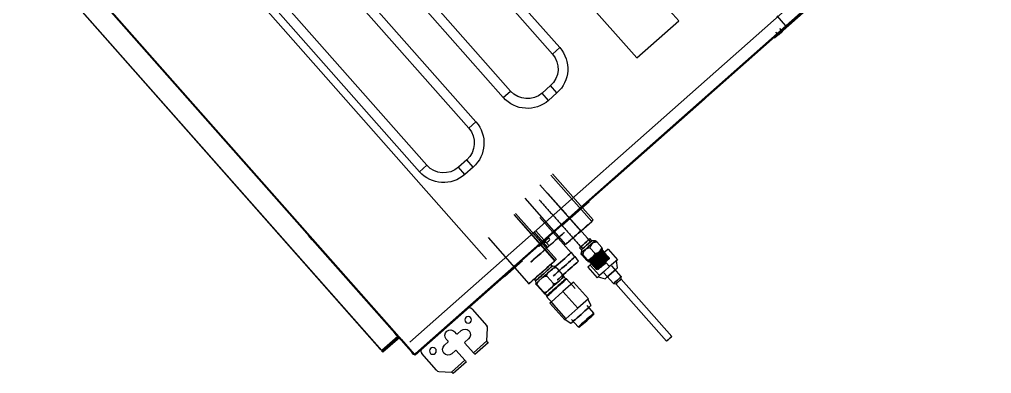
# Model space of a CAD drawing. Extents: x -678889171 to 586587, y -792238163 to 335485.
# Drawn here: x 76484 to 77353, y 41300 to 41616 of the extents above; entities that cross this region are included whole.
import ezdxf

# ---------------------------------------------------------------- set-up
doc = ezdxf.new("R2010")
doc.units = 0
doc.header["$MEASUREMENT"] = 0
doc.layers.add('LG-AIRCON', color=3, linetype='Continuous')
doc.layers.add('Supply Duct', color=8, linetype='Continuous', lineweight=0)

# ---------------------------------------------------------------- blocks, each defined once
blk = doc.blocks.new('rsdftjhsrtjsrtj')
at = {"layer": 'LG-AIRCON', "color": 251, "linetype": 'Continuous', "true_color": 0x636466}
for p, q in [((13952.39, 765402.02, 36.9), (13952.39, 766083.62, 36.9)), ((13963.19, 766086.62, 36.9), (13963.19, 765399.02, 36.9)), ((13963.99, 766033.22, -91.7), (13963.99, 765837.22, -91.7)), ((13964.79, 765965.72, -313.4), (13964.79, 765826.22, -313.4)), ((13963.19, 765841.02, 37.7), (13951.39, 765841.02, 37.7)), ((13963.19, 765398.22, 37.7), (13963.19, 765841.02, 37.7)), ((13963.99, 765841.02, 36.9), (13963.99, 765398.22, 36.9)), ((13964.42, 765835.42, -287.87), (13961.59, 765835.42, -290.7)), ((13964.42, 765830.42, -287.87), (13961.59, 765830.42, -290.7)), ((13964.42, 765835.42, -286.37), (13965.22, 765835.42, -286.37)), ((13965.22, 765833.92, -284.87), (13964.42, 765833.92, -284.87)), ((13964.42, 765831.92, -284.87), (13964.42, 765833.92, -284.87)), ((13964.42, 765831.92, -284.87), (13965.22, 765831.92, -284.87)), ((13965.22, 765830.42, -286.37), (13964.42, 765830.42, -286.37)), ((13965.22, 765833.92, -284.87), (13965.22, 765831.92, -284.87)), ((13896.49, 765772.22, 38.7), (13816.49, 765772.22, 38.7)), ((13896.49, 765722.22, 38.7), (13896.49, 765772.22, 38.7)), ((13964.19, 765743.22, -79.51), (13963.19, 765743.22, -79.51)), ((13964.19, 765743.22, -79.51), (13964.19, 765633.22, -79.51)), ((13816.49, 765722.22, 38.7), (13896.49, 765722.22, 38.7)), ((13384.19, 765676.68, 32.7), (13843.99, 765676.68, 32.7)), ((13843.99, 765676.68, 32.7), (13843.99, 765668.02, 37.7)), ((13384.19, 765668.02, 37.7), (13843.99, 765668.02, 37.7)), ((13863.99, 765648.02, 37.7), (13863.99, 765638.02, 37.7)), ((13872.65, 765648.02, 32.7), (13863.99, 765648.02, 37.7)), ((13872.65, 765648.02, 32.7), (13872.65, 765638.02, 32.7)), ((13872.65, 765638.02, 32.7), (13863.99, 765638.02, 37.7)), ((13964.19, 765633.22, -79.51), (13963.19, 765633.22, -79.51)), ((13843.99, 765618.02, 37.7), (13384.19, 765618.02, 37.7)), ((13843.99, 765609.35, 32.7), (13843.99, 765618.02, 37.7)), ((13843.99, 765609.35, 32.7), (13384.19, 765609.35, 32.7)), ((13964.09, 765573.02, -312.67), (13964.09, 765605.12, -312.67)), ((13964.59, 765605.12, -313.54), (13964.59, 765573.02, -313.54)), ((13924.15, 765597.1, -97.43), (13979.15, 765597.1, -97.43)), ((13924.15, 765595.27, -96.62), (13979.15, 765595.27, -96.62)), ((13979.15, 765595.27, -96.62), (13979.15, 765597.1, -97.43)), ((13979.15, 765579.5, -132.12), (13979.15, 765595.27, -96.62)), ((13994.18, 765585.9, -136.24), (13992.18, 765583.9, -136.24)), ((13994.49, 765586.22, -136.24), (13994.18, 765585.9, -136.24)), ((14002.59, 765586.57, -132.09), (13995.77, 765586.57, -132.09)), ((14004.18, 765585.9, -136.24), (14003.8, 765586.28, -136.24)), ((14004.42, 765584.85, -136.24), (14004.09, 765584.85, -136.24)), ((14005.06, 765585.62, -136.24), (14004.87, 765585.62, -136.24)), ((14005.84, 765584.85, -136.24), (14005.5, 765584.85, -136.24)), ((14006.47, 765585.62, -136.24), (14006.28, 765585.62, -136.24)), ((14007.25, 765584.85, -136.24), (14006.91, 765584.85, -136.24)), ((14007.59, 765589.8, -132.43), (14020.09, 765589.8, -132.43)), ((14007.59, 765589.8, -132.43), (14007.59, 765580.44, -123.84)), ((14020.09, 765589.8, -132.43), (14020.09, 765585.12, -128.13)), ((14025.59, 765585.18, -136.24), (14020.09, 765588.68, -136.24)), ((14020.09, 765585.12, -128.13), (14020.09, 765580.44, -123.84)), ((13384.19, 765576.68, 32.7), (13843.99, 765576.68, 32.7)), ((13843.99, 765576.68, 32.7), (13843.99, 765568.02, 37.7)), ((13979.15, 765582.23, -123.53), (13924.15, 765582.23, -123.53)), ((13992.18, 765583.9, -136.24), (13989.68, 765583.9, -136.24)), ((14002.59, 765578.53, -126.46), (13995.77, 765578.53, -126.46)), ((14007.59, 765580.44, -123.84), (14020.09, 765580.44, -123.84)), ((14007.59, 765580.44, -123.84), (14007.59, 765568.32, -127.65)), ((14020.09, 765580.44, -123.84), (14020.09, 765574.38, -125.74)), ((14033.68, 765582.44, -136.24), (14020.68, 765582.44, -136.24)), ((14035.26, 765580.85, -136.24), (14033.68, 765582.44, -136.24)), ((14103.68, 765580.85, -136.24), (14035.26, 765580.85, -136.24)), ((13384.19, 765568.02, 37.7), (13843.99, 765568.02, 37.7)), ((13989.68, 765571.45, -136.24), (13992.18, 765571.45, -136.24)), ((13992.18, 765571.45, -136.24), (13994.18, 765569.45, -136.24)), ((13994.18, 765569.45, -136.24), (13994.49, 765569.14, -136.24)), ((14002.59, 765569.64, -130.61), (13995.77, 765569.64, -130.61)), ((14002.59, 765568.78, -140.39), (13995.77, 765568.78, -140.39)), ((14003.8, 765569.07, -136.24), (14004.18, 765569.45, -136.24)), ((14004.18, 765569.74, -136.24), (14004.35, 765569.74, -136.24)), ((14004.79, 765570.5, -136.24), (14005.13, 765570.5, -136.24)), ((14005.57, 765569.74, -136.24), (14005.76, 765569.74, -136.24)), ((14006.2, 765570.5, -136.24), (14006.54, 765570.5, -136.24)), ((14006.98, 765569.74, -136.24), (14007.17, 765569.74, -136.24)), ((14007.59, 765568.32, -127.65), (14020.09, 765568.32, -127.65)), ((14007.59, 765568.32, -127.65), (14007.59, 765565.56, -140.05)), ((14020.09, 765574.38, -125.74), (14020.09, 765568.32, -127.65)), ((14020.09, 765566.68, -136.24), (14025.59, 765570.18, -136.24)), ((14020.09, 765568.32, -127.65), (14020.09, 765566.94, -133.85)), ((14020.68, 765572.92, -136.24), (14033.68, 765572.92, -136.24)), ((14033.68, 765572.92, -136.24), (14035.26, 765574.5, -136.24)), ((14035.26, 765574.5, -136.24), (14103.68, 765574.5, -136.24)), ((13924.15, 765564.18, -136.24), (13979.15, 765564.18, -136.24)), ((13987.99, 765562.92, -300.25), (13945.89, 765562.92, -300.25)), ((13992.99, 765562.92, -300.25), (13987.99, 765563.42, -300.25)), ((13997.99, 765562.92, -300.25), (13992.99, 765563.42, -300.25)), ((14007.59, 765565.56, -140.05), (14020.09, 765565.56, -140.05)), ((14020.09, 765566.94, -133.85), (14020.09, 765565.56, -140.05)), ((13952.39, 765552.22, -255.35), (13970.39, 765552.22, -255.35)), ((13970.39, 765552.22, -280.35), (13952.39, 765552.22, -280.35)), ((13952.39, 765550.22, -255.35), (13970.39, 765550.22, -255.35)), ((13964.79, 765556.72, -134.3), (13963.19, 765556.72, -134.3)), ((13964.79, 765545.12, -134.3), (13964.79, 765556.72, -134.3)), ((13966.03, 765556.72, -141.66), (13964.79, 765556.72, -139.9)), ((13964.79, 765550.72, -145.9), (13966.03, 765552.47, -145.9)), ((13966.91, 765554.59, -145.02), (13966.91, 765555.84, -143.78)), ((13970.39, 765550.22, -255.35), (13970.39, 765552.22, -255.35)), ((13863.99, 765548.02, 37.7), (13863.99, 765538.02, 37.7)), ((13872.65, 765548.02, 32.7), (13863.99, 765548.02, 37.7)), ((13872.65, 765548.02, 32.7), (13872.65, 765538.02, 32.7)), ((13983.75, 765549.03, -181.38), (13928.75, 765549.03, -181.38)), ((13983.75, 765547.5, -174.47), (13928.75, 765547.5, -174.47)), ((13983.75, 765547.28, -174.02), (13928.75, 765547.28, -174.02)), ((13970.39, 765549.22, -280.28), (13952.39, 765549.22, -280.28)), ((13964.79, 765545.12, -134.3), (13963.19, 765545.12, -134.3)), ((13970.39, 765549.22, -280.28), (13970.39, 765549.22, -290.3)), ((13983.75, 765538.43, -178.69), (13983.75, 765547.5, -174.47)), ((13985.82, 765542.49, -180.97), (13983.75, 765542.49, -180.97)), ((13987.72, 765544.07, -180.97), (13985.82, 765542.49, -180.97)), ((13989.75, 765544.19, -174.7), (13997.75, 765544.19, -174.7)), ((14002.35, 765543.89, -180.97), (13999.75, 765543.89, -180.97)), ((14002.85, 765544.39, -180.97), (14002.35, 765543.89, -180.97)), ((14014.35, 765544.39, -180.97), (14002.85, 765544.39, -180.97)), ((14009.11, 765547.22, -174.1), (14009.11, 765534.45, -165.16)), ((14009.11, 765547.22, -174.1), (14029.11, 765547.22, -174.1)), ((14029.11, 765547.22, -174.1), (14029.11, 765540.84, -169.63)), ((14035.11, 765545.09, -180.69), (14029.11, 765546.59, -180.69)), ((14041.85, 765542.49, -180.69), (14032.75, 765542.49, -180.69)), ((14042.75, 765541.59, -180.69), (14041.85, 765542.49, -180.69)), ((13872.65, 765538.02, 32.7), (13863.99, 765538.02, 37.7)), ((13989.75, 765532.91, -167.7), (13997.75, 765532.91, -167.7)), ((14009.11, 765534.45, -165.16), (14029.11, 765534.45, -165.16)), ((14009.11, 765534.45, -165.16), (14009.11, 765520.33, -171.74)), ((14029.11, 765540.84, -169.63), (14029.11, 765534.45, -165.16)), ((14029.11, 765534.45, -165.16), (14029.11, 765527.39, -168.45)), ((13964.59, 765525.42, -313.34), (13964.59, 765504.12, -313.34)), ((14029.11, 765527.39, -168.45), (14029.11, 765520.33, -171.74)), ((14032.75, 765523.69, -180.69), (14041.85, 765523.69, -180.69)), ((14041.85, 765523.69, -180.69), (14042.75, 765524.59, -180.69)), ((13843.99, 765518.02, 37.7), (13384.19, 765518.02, 37.7)), ((13843.99, 765509.35, 32.7), (13843.99, 765518.02, 37.7)), ((13928.75, 765516.33, -181.38), (13983.75, 765516.33, -181.38)), ((13963.19, 765517.02, 4.9), (13964.19, 765517.02, 4.9)), ((13964.19, 765398.02, 4.9), (13964.19, 765517.02, 4.9)), ((13983.75, 765522.49, -180.97), (13985.82, 765522.49, -180.97)), ((13985.82, 765522.49, -180.97), (13987.72, 765520.9, -180.97)), ((13989.75, 765521.21, -173.96), (13997.75, 765521.21, -173.96)), ((13989.75, 765520.78, -187.24), (13997.75, 765520.78, -187.24)), ((13999.75, 765521.09, -180.97), (14002.35, 765521.09, -180.97)), ((14002.35, 765521.09, -180.97), (14002.85, 765520.59, -180.97)), ((14002.85, 765520.59, -180.97), (14014.35, 765520.59, -180.97)), ((14009.11, 765520.33, -171.74), (14029.11, 765520.33, -171.74)), ((14009.11, 765520.33, -171.74), (14009.11, 765518.97, -187.27)), ((14009.11, 765518.97, -187.27), (14029.11, 765518.97, -187.27)), ((14029.11, 765519.59, -180.69), (14035.11, 765521.09, -180.69)), ((14029.11, 765520.33, -171.74), (14029.11, 765519.65, -179.51)), ((14029.11, 765519.65, -179.51), (14029.11, 765518.97, -187.27)), ((13843.99, 765509.35, 32.7), (13384.19, 765509.35, 32.7)), ((12736.19, 765502.62, 36.9), (13942.19, 765502.62, 36.9)), ((13966.99, 765463.22, 6.5), (13986.95, 765463.22, 6.5)), ((13997.09, 765454.32, 6.5), (13989.07, 765462.34, 6.5)), ((13997.09, 765438.22, 6.5), (13997.09, 765454.32, 6.5)), ((13998.99, 765454.02, 4.6), (13998.99, 765438.22, 4.6)), ((13974.39, 765438.22, 6.5), (13971.89, 765438.22, 6.5)), ((13974.89, 765443.22, 6.5), (13974.89, 765438.72, 6.5)), ((13984.89, 765438.72, 6.5), (13984.89, 765443.22, 6.5)), ((13997.09, 765438.22, 6.5), (13985.39, 765438.22, 6.5)), ((13971.89, 765428.22, 6.5), (13974.39, 765428.22, 6.5)), ((13985.39, 765428.22, 6.5), (13997.09, 765428.22, 6.5)), ((13997.09, 765412.12, 6.5), (13997.09, 765428.22, 6.5)), ((13998.99, 765428.22, 4.6), (13998.99, 765412.42, 4.6)), ((13974.89, 765427.72, 6.5), (13974.89, 765423.22, 6.5)), ((13984.89, 765423.22, 6.5), (13984.89, 765427.72, 6.5)), ((13989.07, 765404.09, 6.5), (13997.09, 765412.12, 6.5)), ((13986.95, 765403.22, 6.5), (13966.99, 765403.22, 6.5)), ((12715.39, 765398.02, 37.7), (13962.99, 765398.02, 37.7)), ((13962.99, 765397.22, 36.9), (12715.39, 765397.22, 36.9)), ((13826.09, 765397.21, 21.28), (13821.09, 765397.21, 16.28)), ((13826.09, 765398.01, 21.28), (13826.09, 765397.21, 21.28)), ((13826.09, 765397.21, 21.28), (13937.39, 765397.21, 21.28)), ((13937.39, 765397.21, 21.28), (13937.39, 765398.01, 21.28)), ((13942.39, 765397.21, 16.28), (13937.39, 765397.21, 21.28)), ((13941.39, 765397.22, 18.5), (13941.39, 765378.22, 18.5)), ((13941.99, 765397.22, 17.5), (13941.99, 765381.02, 17.5)), ((13942.19, 765398.02, 15.7), (13942.19, 765378.02, 15.7)), ((13942.19, 765397.82, 15.7), (13942.19, 765381.02, 15.7)), ((13942.39, 765398.01, 16.28), (13942.39, 765397.21, 16.28)), ((13943.19, 765398.02, 15.7), (13943.19, 765378.02, 15.7)), ((13963.19, 765398.02, 36.1), (13945.39, 765398.02, 36.1)), ((13962.99, 765398.02, 37.7), (13962.99, 765398.22, 37.7)), ((13963.19, 765398.22, 37.7), (13962.99, 765398.22, 37.7)), ((13963.19, 765399.02, 36.1), (13963.19, 765398.02, 36.1)), ((13963.19, 765398.02, -280.1), (13963.19, 765397.22, -280.1)), ((13963.19, 765398.02, 4.9), (13964.19, 765398.02, 4.9)), ((13941.39, 765378.22, 18.5), (12736.39, 765378.22, 18.5)), ((13938.99, 765378.02, 17.5), (12739.39, 765378.02, 17.5)), ((13941.39, 765381.02, 15.7), (13942.19, 765381.02, 15.7)), ((13942.19, 765378.02, 12.7), (13941.39, 765378.02, 12.7)), ((13943.19, 765378.02, 15.7), (13942.19, 765378.02, 15.7))]:
    blk.add_line(p, q, dxfattribs=at)
at = {"layer": 'LG-AIRCON', "color": 251, "linetype": 'Continuous', "true_color": 0x636466, "extrusion": (1, 0, 0)}
for centre, radius in [((765577.68, -136.24, 13994.18), 8.22), ((765577.68, -136.24, 14004.18), 8.23), ((765577.68, -136.24, 13989.68), 6.22), ((765532.49, -180.97, 13999.75), 11.4), ((765532.49, -180.97, 14002.35), 11.4), ((765532.49, -180.97, 14002.85), 11.9), ((765533.09, -180.69, 14042.75), 8.5)]:
    blk.add_circle(centre, radius, dxfattribs=at)
at = {"layer": 'LG-AIRCON', "color": 251, "linetype": 'Continuous', "true_color": 0x636466, "extrusion": (-1, 0, 0)}
for centre, radius in [((-765577.68, -136.24, -14025.59), 7.5), ((-765577.68, -136.24, -13992.18), 6.22), ((-765577.68, -136.24, -14033.68), 4.76), ((-765577.68, -136.24, -14035.26), 3.17), ((-765577.68, -136.24, -14103.68), 3.17), ((-765550.22, -300.25, -13987.99), 13.2), ((-765550.22, -300.25, -13992.99), 13.2), ((-765550.22, -300.25, -13997.99), 12.7), ((-765532.49, -180.97, -13985.82), 10), ((-765533.09, -180.69, -14035.11), 12), ((-765533.09, -180.69, -14041.85), 9.4)]:
    blk.add_circle(centre, radius, dxfattribs=at)
at = {"layer": 'LG-AIRCON', "color": 251, "linetype": 'Continuous', "true_color": 0x636466, "extrusion": (0, 0, -1)}
for centre in [(-13971.89, 765454.22, -6.5), (-13971.89, 765412.22, -6.5)]:
    blk.add_circle(centre, 3, dxfattribs=at)
at = {"layer": 'LG-AIRCON', "color": 251, "linetype": 'Continuous', "true_color": 0x636466, "extrusion": (0, 1, 0)}
for centre, radius, start in [((-13963.19, 36.9, 765841.02), 0.8, 90), ((-13963.59, -313.54, 765605.12), 1, 120), ((-13997.09, 4.6, 765454.02), 1.9, 99.08472), ((-13997.09, 4.6, 765428.22), 1.9, 90)]:
    blk.add_arc(centre, radius, start, 180, dxfattribs=at)
at = {"layer": 'LG-AIRCON', "color": 251, "linetype": 'Continuous', "true_color": 0x636466, "extrusion": (-1, 0, 0)}
for centre, radius, start, end in [((-765833.92, -286.37, -13964.42), 1.5, 90, 180), ((-765831.92, -286.37, -13964.42), 1.5, 0, 90), ((-765381.02, 12.7, -13941.39), 3, 0, 90)]:
    blk.add_arc(centre, radius, start, end, dxfattribs=at)
at = {"layer": 'LG-AIRCON', "color": 251, "linetype": 'Continuous', "true_color": 0x636466, "extrusion": (1, 0, 0)}
for centre, radius, start, end in [((765833.92, -286.37, 13965.22), 1.5, 0, 90), ((765831.92, -286.37, 13965.22), 1.5, 90, 180), ((765577.68, -136.24, 13979.15), 13.5, 70.30085, 57.53321), ((765550.22, -300.25, 13970.39), 20, 92.86607, 84.26092), ((765532.68, -181.38, 13983.75), 16.35, 26.75244, 25), ((765532.49, -180.97, 13987.79), 11.64, 7.03808, 49.27716), ((765532.49, -180.97, 13987.79), 11.64, 67.03808, 109.27716), ((765532.49, -180.97, 13987.79), 11.64, 127.03808, 169.27716), ((765398.02, 36.9, 13962.99), 0.8, 90, 180)]:
    blk.add_arc(centre, radius, start, end, dxfattribs=at)
at = {"layer": 'LG-AIRCON', "color": 251, "linetype": 'Continuous', "true_color": 0x636466, "extrusion": (0, -1, 0)}
for centre, radius, start, end in [((13963.99, -313.4, -765826.22), 0.8, 0, 90), ((13964.19, -312.5, -765605.12), 0.2, 180, 240), ((13963.59, -313.34, -765504.12), 1, 0, 60), ((13997.09, 4.6, -765438.22), 1.9, 0, 90), ((13997.09, 4.6, -765412.42), 1.9, 0, 80.91528), ((13960.19, -280.1, -765397.22), 3, 0, 90), ((13963.19, 36.9, -765398.22), 0.8, 0, 90)]:
    blk.add_arc(centre, radius, start, end, dxfattribs=at)
at = {"layer": 'LG-AIRCON', "color": 251, "linetype": 'Continuous', "true_color": 0x636466, "extrusion": (0, -3.63163e-16, -1)}
for centre, start, end in [((-13843.99, 765648.02, -32.7), 90, 180), ((-13843.99, 765638.02, -32.7), 180, 270), ((-13843.99, 765548.02, -32.7), 90, 180), ((-13843.99, 765538.02, -32.7), 180, 270)]:
    blk.add_arc(centre, 28.66, start, end, dxfattribs=at)
at = {"layer": 'LG-AIRCON', "color": 251, "linetype": 'Continuous', "true_color": 0x636466, "extrusion": (0, 0, -1)}
for centre, radius, start, end in [((-13843.99, 765648.02, -37.7), 20, 90, 180), ((-13843.99, 765638.02, -37.7), 20, 180, 270), ((-13843.99, 765548.02, -37.7), 20, 90, 180), ((-13843.99, 765538.02, -37.7), 20, 180, 270), ((-13979.89, 765443.22, -6.5), 5, 0, 180), ((-13971.89, 765433.22, -6.5), 5, 270, 90), ((-13979.89, 765423.22, -6.5), 5, 180, 0)]:
    blk.add_arc(centre, radius, start, end, dxfattribs=at)
at = {"layer": 'LG-AIRCON', "color": 251, "linetype": 'Continuous', "true_color": 0x636466}
for centre, radius, start, end in [((13966.99, 765460.22, 6.5), 3, 90, 180), ((13986.95, 765460.22, 6.5), 3, 45, 90), ((13974.39, 765438.72, 6.5), 0.5, 270, 0), ((13985.39, 765438.72, 6.5), 0.5, 180, 270), ((13974.39, 765427.72, 6.5), 0.5, 0, 90), ((13985.39, 765427.72, 6.5), 0.5, 90, 180), ((13966.99, 765406.22, 6.5), 3, 180, 270), ((13986.95, 765406.22, 6.5), 3, 270, 315), ((13938.99, 765381.02, 17.5), 3, 270, 0)]:
    blk.add_arc(centre, radius, start, end, dxfattribs=at)
at = {"layer": 'LG-AIRCON', "color": 251, "linetype": 'Continuous', "true_color": 0x636466, "extrusion": (0.707107, -0.5, 0.5)}
for centre, start_param, end_param in [((13963.91, 765553.72, -141.66), 3.141593, 3.926991), ((13963.91, 765552.47, -142.9), 2.356194, 3.141593)]:
    blk.add_ellipse(centre, major_axis=(-3, -2.12, 2.12), ratio=0.707107, start_param=start_param, end_param=end_param, dxfattribs=at)
at = {"layer": 'LG-AIRCON', "color": 251, "linetype": 'Continuous', "true_color": 0x636466, "extrusion": (0.707107, 0.707107, 0)}
blk.add_ellipse((13997.09, 765454.32, 4.6), major_axis=(1.9, -1.9), ratio=0.707107, start_param=-1.570796, end_param=-1.412238, dxfattribs=at)
at = {"layer": 'LG-AIRCON', "color": 251, "linetype": 'Continuous', "true_color": 0x636466, "extrusion": (0.707107, -0.707107, 0)}
blk.add_ellipse((13997.09, 765412.12, 4.6), major_axis=(1.9, 1.9), ratio=0.707107, start_param=1.412238, end_param=1.570796, dxfattribs=at)
at = {"layer": 'LG-AIRCON', "color": 251, "linetype": 'Continuous', "true_color": 0x636466}
for points, knots in [([(13995.77, 765586.57, -132.09), (13995, 765585.32, -131.21), (13994.46, 765583.96, -130.26), (13994.45, 765581.16, -128.3), (13995, 765579.8, -127.34), (13995.77, 765578.53, -126.46)], [0, 0, 0, 0, 0.5, 0.5, 1, 1, 1, 1]), ([(13995.77, 765586.57, -132.09), (13995, 765586.44, -133.62), (13994.46, 765586.3, -135.26), (13994.45, 765586, -138.67), (13995, 765585.85, -140.33), (13995.77, 765585.72, -141.87)], [0, 0, 0, 0, 0.5, 0.5, 1, 1, 1, 1]), ([(14002.59, 765578.53, -126.46), (14003.35, 765579.79, -127.34), (14003.9, 765581.14, -128.29), (14003.9, 765583.94, -130.25), (14003.36, 765585.31, -131.21), (14002.59, 765586.57, -132.09)], [0, 0, 0, 0, 0.5, 0.5, 1, 1, 1, 1]), ([(14002.59, 765585.72, -141.87), (14003.35, 765585.85, -140.34), (14003.9, 765586, -138.69), (14003.9, 765586.29, -135.29), (14003.36, 765586.44, -133.62), (14002.59, 765586.57, -132.09)], [0, 0, 0, 0, 0.5, 0.5, 1, 1, 1, 1]), ([(14015.12, 765580.71, -142.74), (14015.06, 765578.91, -143.58), (14015, 765576.79, -143.62), (14014.88, 765573.16, -142.15), (14014.82, 765571.67, -140.63), (14014.69, 765570.27, -136.94), (14014.63, 765570.38, -134.81), (14014.5, 765572.12, -131.3), (14014.45, 765573.75, -129.92), (14014.32, 765577.51, -128.8), (14014.26, 765579.63, -129.06), (14014.13, 765583.02, -131.06), (14014.08, 765584.27, -132.79), (14013.95, 765585.1, -136.62), (14013.89, 765584.7, -138.7), (14013.76, 765582.44, -141.96), (14013.71, 765580.63, -143.06), (14013.58, 765576.75, -143.62), (14013.52, 765574.7, -143.06), (14013.39, 765571.63, -140.57), (14013.34, 765570.65, -138.68), (14013.21, 765570.39, -134.77), (14013.15, 765571.1, -132.76), (14013.03, 765573.79, -129.89), (14012.96, 765575.76, -129.05), (14012.84, 765579.69, -129.08), (14012.78, 765581.63, -129.94), (14012.66, 765584.29, -132.83), (14012.59, 765584.99, -134.84), (14012.48, 765584.67, -138.78), (14012.41, 765583.66, -140.65), (14012.3, 765580.59, -143.08), (14012.22, 765578.54, -143.63), (14012.11, 765574.62, -143.02), (14012.04, 765572.84, -141.88), (14011.93, 765570.64, -138.64), (14011.86, 765570.24, -136.55), (14011.74, 765571.13, -132.7), (14011.67, 765572.4, -130.99), (14011.56, 765575.81, -129.04), (14011.49, 765577.93, -128.8), (14011.37, 765581.67, -129.96), (14011.31, 765583.29, -131.36), (14011.19, 765585, -134.91), (14011.12, 765585.07, -137.04), (14011, 765583.64, -140.68), (14010.94, 765582.14, -142.19), (14010.81, 765578.46, -143.64), (14010.76, 765576.33, -143.55), (14010.63, 765572.81, -141.86), (14010.57, 765571.41, -140.25), (14010.44, 765570.24, -136.48), (14010.39, 765570.48, -134.36), (14010.25, 765572.44, -130.96), (14010.2, 765574.15, -129.69), (14010.07, 765577.98, -128.8), (14010.02, 765580.08, -129.2), (14009.89, 765583.33, -131.4), (14009.83, 765584.47, -133.2), (14009.7, 765585.07, -137.08), (14009.64, 765584.53, -139.14), (14009.52, 765582.08, -142.24), (14009.46, 765580.2, -143.23), (14009.33, 765576.3, -143.54), (14009.27, 765574.29, -142.86), (14009.15, 765571.37, -140.18), (14009.09, 765570.51, -138.24), (14008.97, 765570.49, -134.32), (14008.9, 765571.33, -132.36), (14008.78, 765574.2, -129.66), (14008.72, 765576.21, -128.95), (14008.6, 765580.13, -129.21), (14008.53, 765582.02, -130.2), (14008.42, 765584.49, -133.25), (14008.35, 765585.06, -135.3), (14008.23, 765584.5, -139.2), (14008.16, 765583.38, -141.01), (14008.05, 765580.16, -143.25), (14007.98, 765578.08, -143.67), (14007.86, 765574.21, -142.82), (14007.79, 765572.49, -141.57), (14007.68, 765570.5, -138.2), (14007.61, 765570.24, -136.09), (14007.49, 765571.36, -132.3), (14007.43, 765572.74, -130.68), (14007.31, 765576.25, -128.94), (14007.25, 765578.38, -128.83), (14007.12, 765582.06, -130.23), (14007.06, 765583.59, -131.72), (14006.94, 765585.06, -135.36), (14006.88, 765585.01, -137.49), (14006.75, 765583.35, -141.04), (14006.7, 765581.76, -142.46), (14006.56, 765578, -143.67), (14006.51, 765575.88, -143.45), (14006.38, 765572.47, -141.54), (14006.33, 765571.17, -139.86), (14006.19, 765570.24, -136.01), (14006.14, 765570.61, -133.92), (14006.01, 765572.77, -130.65), (14005.95, 765574.56, -129.48), (14005.82, 765578.44, -128.84), (14005.77, 765580.51, -129.36), (14005.64, 765583.62, -131.76), (14005.58, 765584.64, -133.63), (14005.45, 765585, -137.54), (14005.39, 765584.33, -139.56), (14005.27, 765581.7, -142.5), (14005.21, 765579.76, -143.38), (14005.09, 765575.85, -143.44), (14005.02, 765573.88, -142.64), (14004.91, 765571.13, -139.78), (14004.84, 765570.4, -137.79), (14004.72, 765570.63, -133.88), (14004.65, 765571.58, -131.97), (14004.54, 765574.61, -129.46), (14004.47, 765576.66, -128.87), (14004.35, 765580.55, -129.38), (14004.28, 765582.38, -130.48), (14004.17, 765584.66, -133.67), (14004.1, 765585.1, -135.76), (14003.99, 765584.3, -139.62), (14003.92, 765583.07, -141.36), (14003.8, 765579.72, -143.39), (14003.73, 765577.62, -143.68), (14003.62, 765573.81, -142.59), (14003.55, 765572.17, -141.24), (14003.43, 765570.4, -137.75), (14003.37, 765570.26, -135.63), (14003.31, 765570.94, -133.77)], [0, 0, 0, 0, 0.015625, 0.015625, 0.03125, 0.03125, 0.046875, 0.046875, 0.0625, 0.0625, 0.078125, 0.078125, 0.09375, 0.09375, 0.109375, 0.109375, 0.125, 0.125, 0.140625, 0.140625, 0.15625, 0.15625, 0.171875, 0.171875, 0.1875, 0.1875, 0.203125, 0.203125, 0.21875, 0.21875, 0.234375, 0.234375, 0.25, 0.25, 0.265625, 0.265625, 0.28125, 0.28125, 0.296875, 0.296875, 0.3125, 0.3125, 0.328125, 0.328125, 0.34375, 0.34375, 0.359375, 0.359375, 0.375, 0.375, 0.390625, 0.390625, 0.40625, 0.40625, 0.421875, 0.421875, 0.4375, 0.4375, 0.453125, 0.453125, 0.46875, 0.46875, 0.484375, 0.484375, 0.5, 0.5, 0.515625, 0.515625, 0.53125, 0.53125, 0.546875, 0.546875, 0.5625, 0.5625, 0.578125, 0.578125, 0.59375, 0.59375, 0.609375, 0.609375, 0.625, 0.625, 0.640625, 0.640625, 0.65625, 0.65625, 0.671875, 0.671875, 0.6875, 0.6875, 0.703125, 0.703125, 0.71875, 0.71875, 0.734375, 0.734375, 0.75, 0.75, 0.765625, 0.765625, 0.78125, 0.78125, 0.796875, 0.796875, 0.8125, 0.8125, 0.828125, 0.828125, 0.84375, 0.84375, 0.859375, 0.859375, 0.875, 0.875, 0.890625, 0.890625, 0.90625, 0.90625, 0.921875, 0.921875, 0.9375, 0.9375, 0.953125, 0.953125, 0.96875, 0.96875, 0.984375, 0.984375, 1, 1, 1, 1]), ([(14003.64, 765570.94, -133.77), (14003.7, 765570.26, -135.63), (14003.76, 765570.4, -137.75), (14003.88, 765572.17, -141.24), (14003.94, 765573.81, -142.59), (14004.07, 765577.6, -143.68), (14004.13, 765579.72, -143.39), (14004.26, 765583.07, -141.36), (14004.31, 765584.3, -139.62), (14004.44, 765585.1, -135.77), (14004.5, 765584.66, -133.68), (14004.63, 765582.38, -130.47), (14004.68, 765580.55, -129.38), (14004.81, 765576.67, -128.87), (14004.87, 765574.62, -129.45), (14005, 765571.58, -131.98), (14005.05, 765570.63, -133.88), (14005.18, 765570.4, -137.78), (14005.24, 765571.13, -139.78), (14005.37, 765573.87, -142.63), (14005.43, 765575.84, -143.44), (14005.55, 765579.76, -143.38), (14005.61, 765581.7, -142.49), (14005.73, 765584.33, -139.57), (14005.8, 765585, -137.54), (14005.92, 765584.64, -133.63), (14005.98, 765583.62, -131.76), (14006.1, 765580.52, -129.36), (14006.17, 765578.45, -128.84), (14006.28, 765574.55, -129.48), (14006.35, 765572.77, -130.65), (14006.47, 765570.61, -133.91), (14006.54, 765570.24, -136), (14006.65, 765571.17, -139.86), (14006.72, 765572.46, -141.54), (14006.83, 765575.88, -143.45), (14006.9, 765578, -143.67), (14007.02, 765581.75, -142.46), (14007.09, 765583.35, -141.05), (14007.2, 765585.01, -137.49), (14007.27, 765585.06, -135.36), (14007.39, 765583.59, -131.72), (14007.45, 765582.07, -130.23), (14007.58, 765578.38, -128.83), (14007.64, 765576.25, -128.94), (14007.76, 765572.74, -130.67), (14007.82, 765571.37, -132.29), (14007.95, 765570.24, -136.09), (14008, 765570.5, -138.2), (14008.13, 765572.49, -141.57), (14008.19, 765574.21, -142.82), (14008.32, 765578.07, -143.67), (14008.37, 765580.16, -143.25), (14008.51, 765583.38, -141.01), (14008.56, 765584.5, -139.2), (14008.69, 765585.06, -135.31), (14008.74, 765584.49, -133.25), (14008.88, 765582.02, -130.2), (14008.93, 765580.12, -129.21), (14009.06, 765576.21, -128.95), (14009.12, 765574.21, -129.66), (14009.25, 765571.33, -132.36), (14009.3, 765570.49, -134.32), (14009.43, 765570.51, -138.23), (14009.49, 765571.36, -140.18), (14009.61, 765574.28, -142.86), (14009.68, 765576.29, -143.54), (14009.79, 765580.2, -143.23), (14009.86, 765582.08, -142.24), (14009.98, 765584.52, -139.15), (14010.05, 765585.07, -137.08), (14010.16, 765584.47, -133.2), (14010.23, 765583.33, -131.4), (14010.35, 765580.08, -129.2), (14010.42, 765577.99, -128.8), (14010.53, 765574.14, -129.69), (14010.6, 765572.44, -130.96), (14010.71, 765570.48, -134.36), (14010.78, 765570.24, -136.46), (14010.9, 765571.41, -140.25), (14010.97, 765572.8, -141.85), (14011.08, 765576.33, -143.55), (14011.15, 765578.46, -143.64), (14011.27, 765582.13, -142.2), (14011.33, 765583.64, -140.69), (14011.45, 765585.07, -137.04), (14011.51, 765585, -134.91), (14011.64, 765583.3, -131.36), (14011.7, 765581.68, -129.97), (14011.83, 765577.92, -128.8), (14011.88, 765575.81, -129.04), (14012.01, 765572.41, -130.99), (14012.07, 765571.13, -132.69), (14012.2, 765570.24, -136.55), (14012.25, 765570.64, -138.64), (14012.38, 765572.83, -141.88), (14012.44, 765574.62, -143.02), (14012.57, 765578.53, -143.63), (14012.62, 765580.59, -143.08), (14012.75, 765583.66, -140.65), (14012.81, 765584.67, -138.77), (14012.94, 765584.99, -134.85), (14012.99, 765584.29, -132.83), (14013.12, 765581.64, -129.94), (14013.18, 765579.69, -129.08), (14013.31, 765575.76, -129.05), (14013.37, 765573.8, -129.89), (14013.49, 765571.1, -132.76), (14013.55, 765570.39, -134.77), (14013.67, 765570.65, -138.67), (14013.74, 765571.62, -140.56), (14013.86, 765574.7, -143.06), (14013.92, 765576.75, -143.62), (14014.04, 765580.63, -143.06), (14014.11, 765582.44, -141.95), (14014.22, 765584.69, -138.72), (14014.29, 765585.11, -136.62), (14014.41, 765584.27, -132.79), (14014.48, 765583.02, -131.06), (14014.59, 765579.64, -129.06), (14014.66, 765577.52, -128.8), (14014.77, 765573.75, -129.92), (14014.84, 765572.12, -131.3), (14014.96, 765570.38, -134.81), (14015.03, 765570.27, -136.93), (14015.14, 765571.67, -140.63), (14015.21, 765573.16, -142.14), (14015.33, 765576.79, -143.62), (14015.39, 765578.91, -143.58), (14015.45, 765580.71, -142.74)], [0, 0, 0, 0, 0.015625, 0.015625, 0.03125, 0.03125, 0.046875, 0.046875, 0.0625, 0.0625, 0.078125, 0.078125, 0.09375, 0.09375, 0.109375, 0.109375, 0.125, 0.125, 0.140625, 0.140625, 0.15625, 0.15625, 0.171875, 0.171875, 0.1875, 0.1875, 0.203125, 0.203125, 0.21875, 0.21875, 0.234375, 0.234375, 0.25, 0.25, 0.265625, 0.265625, 0.28125, 0.28125, 0.296875, 0.296875, 0.3125, 0.3125, 0.328125, 0.328125, 0.34375, 0.34375, 0.359375, 0.359375, 0.375, 0.375, 0.390625, 0.390625, 0.40625, 0.40625, 0.421875, 0.421875, 0.4375, 0.4375, 0.453125, 0.453125, 0.46875, 0.46875, 0.484375, 0.484375, 0.5, 0.5, 0.515625, 0.515625, 0.53125, 0.53125, 0.546875, 0.546875, 0.5625, 0.5625, 0.578125, 0.578125, 0.59375, 0.59375, 0.609375, 0.609375, 0.625, 0.625, 0.640625, 0.640625, 0.65625, 0.65625, 0.671875, 0.671875, 0.6875, 0.6875, 0.703125, 0.703125, 0.71875, 0.71875, 0.734375, 0.734375, 0.75, 0.75, 0.765625, 0.765625, 0.78125, 0.78125, 0.796875, 0.796875, 0.8125, 0.8125, 0.828125, 0.828125, 0.84375, 0.84375, 0.859375, 0.859375, 0.875, 0.875, 0.890625, 0.890625, 0.90625, 0.90625, 0.921875, 0.921875, 0.9375, 0.9375, 0.953125, 0.953125, 0.96875, 0.96875, 0.984375, 0.984375, 1, 1, 1, 1]), ([(14004.18, 765571.99, -130.7), (14004.23, 765570.63, -132.1), (14004.29, 765569.83, -133.97), (14004.39, 765569.67, -137.84), (14004.46, 765570.33, -139.8), (14004.56, 765572.78, -142.77), (14004.62, 765574.58, -143.79), (14004.72, 765578.38, -144.37), (14004.79, 765580.41, -143.93), (14004.89, 765583.63, -141.83), (14004.95, 765584.85, -140.16), (14005.05, 765585.85, -136.42), (14005.11, 765585.64, -134.38), (14005.22, 765583.87, -130.9), (14005.27, 765582.35, -129.54), (14005.39, 765578.74, -128.14), (14005.44, 765576.68, -128.13), (14005.55, 765573.07, -129.49), (14005.6, 765571.52, -130.87), (14005.72, 765569.75, -134.28), (14005.76, 765569.51, -136.34), (14005.88, 765570.47, -140.07), (14005.92, 765571.66, -141.76), (14006.04, 765574.87, -143.91), (14006.09, 765576.86, -144.37), (14006.21, 765580.72, -143.82), (14006.25, 765582.51, -142.83), (14006.37, 765585, -139.86), (14006.42, 765585.67, -137.91), (14006.53, 765585.55, -134.06), (14006.59, 765584.75, -132.15), (14006.69, 765582.09, -129.36), (14006.75, 765580.22, -128.47), (14006.85, 765576.38, -128.17), (14006.92, 765574.4, -128.76), (14007.02, 765571.32, -131.1), (14007.08, 765570.24, -132.84), (14007.18, 765569.52, -136.67), (14007.25, 765569.88, -138.68), (14007.35, 765571.89, -142), (14007.41, 765573.51, -143.26), (14007.52, 765577.2, -144.39), (14007.57, 765579.27, -144.25), (14007.68, 765582.76, -142.63), (14007.73, 765584.21, -141.15), (14007.85, 765585.73, -137.61), (14007.9, 765585.82, -135.54), (14008.01, 765584.59, -131.88), (14008.06, 765583.29, -130.29), (14008.18, 765579.9, -128.37), (14008.22, 765577.88, -128.07), (14008.34, 765574.09, -128.9), (14008.39, 765572.37, -130.03), (14008.5, 765570.11, -133.15), (14008.55, 765569.58, -135.16), (14008.66, 765569.99, -138.98), (14008.72, 765570.93, -140.83), (14008.83, 765573.78, -143.42), (14008.88, 765575.71, -144.17), (14008.99, 765579.57, -144.18), (14009.05, 765581.49, -143.47), (14009.15, 765584.4, -140.88), (14009.21, 765585.34, -139.07), (14009.32, 765585.78, -135.21), (14009.38, 765585.27, -133.22), (14009.48, 765583.04, -130.07), (14009.54, 765581.31, -128.92), (14009.64, 765577.56, -128.07), (14009.71, 765575.51, -128.36), (14009.81, 765572.14, -130.23), (14009.87, 765570.81, -131.81), (14009.98, 765569.55, -135.46), (14010.03, 765569.61, -137.52), (14010.15, 765571.11, -141.1), (14010.19, 765572.52, -142.58), (14010.31, 765576.03, -144.24), (14010.36, 765578.08, -144.4), (14010.48, 765581.78, -143.3), (14010.52, 765583.43, -142.04), (14010.64, 765585.45, -138.76), (14010.68, 765585.83, -136.72), (14010.8, 765585.15, -132.94), (14010.85, 765584.08, -131.16), (14010.96, 765581.03, -128.79), (14011.01, 765579.07, -128.19), (14011.12, 765575.19, -128.45), (14011.18, 765573.34, -129.31), (14011.29, 765570.63, -132.1), (14011.34, 765569.82, -133.99), (14011.45, 765569.67, -137.85), (14011.51, 765570.33, -139.81), (14011.61, 765572.78, -142.77), (14011.68, 765574.59, -143.8), (14011.78, 765578.39, -144.37), (14011.84, 765580.41, -143.93), (14011.94, 765583.64, -141.82), (14012.01, 765584.85, -140.16), (14012.11, 765585.85, -136.4), (14012.17, 765585.63, -134.37), (14012.28, 765583.87, -130.9), (14012.33, 765582.34, -129.53), (14012.44, 765578.74, -128.14), (14012.49, 765576.67, -128.13), (14012.61, 765573.07, -129.49), (14012.65, 765571.52, -130.87), (14012.77, 765569.75, -134.29), (14012.82, 765569.51, -136.34), (14012.94, 765570.47, -140.08), (14012.98, 765571.66, -141.76), (14013.1, 765574.89, -143.92), (14013.14, 765576.88, -144.37), (14013.26, 765580.73, -143.82), (14013.31, 765582.53, -142.81), (14013.42, 765585, -139.86), (14013.47, 765585.67, -137.9), (14013.58, 765585.55, -134.05), (14013.64, 765584.74, -132.14), (14013.75, 765582.08, -129.36), (14013.81, 765580.22, -128.47), (14013.91, 765576.36, -128.17), (14013.97, 765574.39, -128.75), (14014.07, 765571.3, -131.12), (14014.14, 765570.23, -132.87), (14014.24, 765569.52, -136.68), (14014.3, 765569.89, -138.7), (14014.4, 765571.89, -142), (14014.47, 765573.53, -143.27), (14014.57, 765577.21, -144.39), (14014.63, 765579.26, -144.26), (14014.68, 765581.03, -143.43)], [0, 0, 0, 0, 0.015625, 0.015625, 0.03125, 0.03125, 0.046875, 0.046875, 0.0625, 0.0625, 0.078125, 0.078125, 0.09375, 0.09375, 0.109375, 0.109375, 0.125, 0.125, 0.140625, 0.140625, 0.15625, 0.15625, 0.171875, 0.171875, 0.1875, 0.1875, 0.203125, 0.203125, 0.21875, 0.21875, 0.234375, 0.234375, 0.25, 0.25, 0.265625, 0.265625, 0.28125, 0.28125, 0.296875, 0.296875, 0.3125, 0.3125, 0.328125, 0.328125, 0.34375, 0.34375, 0.359375, 0.359375, 0.375, 0.375, 0.390625, 0.390625, 0.40625, 0.40625, 0.421875, 0.421875, 0.4375, 0.4375, 0.453125, 0.453125, 0.46875, 0.46875, 0.484375, 0.484375, 0.5, 0.5, 0.515625, 0.515625, 0.53125, 0.53125, 0.546875, 0.546875, 0.5625, 0.5625, 0.578125, 0.578125, 0.59375, 0.59375, 0.609375, 0.609375, 0.625, 0.625, 0.640625, 0.640625, 0.65625, 0.65625, 0.671875, 0.671875, 0.6875, 0.6875, 0.703125, 0.703125, 0.71875, 0.71875, 0.734375, 0.734375, 0.75, 0.75, 0.765625, 0.765625, 0.78125, 0.78125, 0.796875, 0.796875, 0.8125, 0.8125, 0.828125, 0.828125, 0.84375, 0.84375, 0.859375, 0.859375, 0.875, 0.875, 0.890625, 0.890625, 0.90625, 0.90625, 0.921875, 0.921875, 0.9375, 0.9375, 0.953125, 0.953125, 0.96875, 0.96875, 0.984375, 0.984375, 1, 1, 1, 1]), ([(14014.72, 765585.56, -137.15), (14014.66, 765585.34, -139.1), (14014.61, 765584.38, -140.91), (14014.49, 765581.46, -143.48), (14014.44, 765579.52, -144.2), (14014.33, 765575.65, -144.15), (14014.28, 765573.72, -143.38), (14014.17, 765570.88, -140.77), (14014.11, 765569.95, -138.9), (14014.01, 765569.59, -135.05), (14013.95, 765570.15, -133.06), (14013.84, 765572.47, -129.93), (14013.78, 765574.21, -128.84), (14013.68, 765578.04, -128.07), (14013.61, 765580.07, -128.42), (14013.51, 765583.41, -130.41), (14013.45, 765584.69, -132.04), (14013.35, 765585.83, -135.73), (14013.28, 765585.69, -137.81), (14013.18, 765584.07, -141.32), (14013.12, 765582.59, -142.77), (14013.01, 765579.03, -144.3), (14012.96, 765576.96, -144.38), (14012.85, 765573.27, -143.12), (14012.8, 765571.7, -141.81), (14012.68, 765569.79, -138.4), (14012.63, 765569.51, -136.36), (14012.51, 765570.37, -132.58), (14012.47, 765571.53, -130.85), (14012.35, 765574.69, -128.63), (14012.31, 765576.71, -128.13), (14012.19, 765580.55, -128.59), (14012.14, 765582.39, -129.56), (14012.02, 765584.93, -132.48), (14011.98, 765585.65, -134.42), (14011.86, 765585.58, -138.32), (14011.81, 765584.81, -140.22), (14011.7, 765582.16, -143.07), (14011.64, 765580.3, -143.98), (14011.54, 765576.44, -144.31), (14011.48, 765574.44, -143.74), (14011.37, 765571.36, -141.41), (14011.31, 765570.25, -139.65), (14011.21, 765569.52, -135.85), (14011.14, 765569.88, -133.81), (14011.04, 765571.88, -130.48), (14010.98, 765573.49, -129.21), (14010.88, 765577.24, -128.07), (14010.81, 765579.29, -128.22), (14010.71, 765582.81, -129.88), (14010.65, 765584.24, -131.37), (14010.54, 765585.74, -134.94), (14010.49, 765585.81, -137.01), (14010.38, 765584.54, -140.66), (14010.32, 765583.2, -142.26), (14010.21, 765579.81, -144.12), (14010.16, 765577.76, -144.41), (14010.04, 765573.98, -143.52), (14010, 765572.28, -142.37), (14009.88, 765570.04, -139.16), (14009.84, 765569.56, -137.16), (14009.72, 765570.05, -133.31), (14009.67, 765571.03, -131.49), (14009.55, 765573.96, -128.96), (14009.5, 765575.92, -128.26), (14009.39, 765579.78, -128.34), (14009.34, 765581.71, -129.13), (14009.23, 765584.53, -131.78), (14009.17, 765585.43, -133.64), (14009.07, 765585.75, -137.53), (14009.01, 765585.17, -139.5), (14008.9, 765582.8, -142.6), (14008.84, 765581.05, -143.68), (14008.74, 765577.24, -144.4), (14008.67, 765575.2, -144.02), (14008.57, 765571.9, -142.01), (14008.51, 765570.62, -140.36), (14008.41, 765569.52, -136.66), (14008.34, 765569.68, -134.58), (14008.24, 765571.34, -131.08), (14008.18, 765572.83, -129.66), (14008.07, 765576.43, -128.16), (14008.02, 765578.48, -128.1), (14007.91, 765582.16, -129.4), (14007.85, 765583.73, -130.75), (14007.74, 765585.58, -134.15), (14007.69, 765585.85, -136.21), (14007.57, 765584.95, -139.97), (14007.53, 765583.77, -141.68), (14007.41, 765580.58, -143.87), (14007.36, 765578.56, -144.36), (14007.25, 765574.72, -143.85), (14007.2, 765572.91, -142.87), (14007.08, 765570.37, -139.9), (14007.03, 765569.69, -137.96), (14006.92, 765569.8, -134.07), (14006.87, 765570.6, -132.16), (14006.76, 765573.27, -129.36), (14006.7, 765575.15, -128.47), (14006.6, 765579, -128.18), (14006.54, 765580.99, -128.77), (14006.43, 765584.05, -131.13), (14006.37, 765585.14, -132.9), (14006.27, 765585.84, -136.72), (14006.2, 765585.46, -138.74), (14006.1, 765583.4, -142.07), (14006.04, 765581.77, -143.31), (14005.94, 765578.04, -144.4), (14005.87, 765575.97, -144.23), (14005.77, 765572.49, -142.55), (14005.71, 765571.06, -141.03), (14005.6, 765569.6, -137.46), (14005.55, 765569.55, -135.39), (14005.43, 765570.87, -131.71), (14005.38, 765572.22, -130.16), (14005.27, 765575.65, -128.32), (14005.22, 765577.7, -128.07), (14005.1, 765581.46, -129), (14005.06, 765583.17, -130.19), (14004.94, 765585.33, -133.38), (14004.89, 765585.81, -135.41), (14004.78, 765585.27, -139.24), (14004.73, 765584.28, -141.06), (14004.61, 765581.3, -143.56), (14004.56, 765579.37, -144.24), (14004.45, 765575.45, -144.1), (14004.4, 765573.56, -143.3), (14004.29, 765570.77, -140.6), (14004.23, 765569.89, -138.74), (14004.18, 765569.76, -136.78)], [0, 0, 0, 0, 0.015625, 0.015625, 0.03125, 0.03125, 0.046875, 0.046875, 0.0625, 0.0625, 0.078125, 0.078125, 0.09375, 0.09375, 0.109375, 0.109375, 0.125, 0.125, 0.140625, 0.140625, 0.15625, 0.15625, 0.171875, 0.171875, 0.1875, 0.1875, 0.203125, 0.203125, 0.21875, 0.21875, 0.234375, 0.234375, 0.25, 0.25, 0.265625, 0.265625, 0.28125, 0.28125, 0.296875, 0.296875, 0.3125, 0.3125, 0.328125, 0.328125, 0.34375, 0.34375, 0.359375, 0.359375, 0.375, 0.375, 0.390625, 0.390625, 0.40625, 0.40625, 0.421875, 0.421875, 0.4375, 0.4375, 0.453125, 0.453125, 0.46875, 0.46875, 0.484375, 0.484375, 0.5, 0.5, 0.515625, 0.515625, 0.53125, 0.53125, 0.546875, 0.546875, 0.5625, 0.5625, 0.578125, 0.578125, 0.59375, 0.59375, 0.609375, 0.609375, 0.625, 0.625, 0.640625, 0.640625, 0.65625, 0.65625, 0.671875, 0.671875, 0.6875, 0.6875, 0.703125, 0.703125, 0.71875, 0.71875, 0.734375, 0.734375, 0.75, 0.75, 0.765625, 0.765625, 0.78125, 0.78125, 0.796875, 0.796875, 0.8125, 0.8125, 0.828125, 0.828125, 0.84375, 0.84375, 0.859375, 0.859375, 0.875, 0.875, 0.890625, 0.890625, 0.90625, 0.90625, 0.921875, 0.921875, 0.9375, 0.9375, 0.953125, 0.953125, 0.96875, 0.96875, 0.984375, 0.984375, 1, 1, 1, 1]), ([(13991.67, 765582.44, -136.24), (13982.01, 765582.44, -136.24), (13969.12, 765582.44, -136.24), (13953.01, 765582.44, -136.24), (13943.35, 765582.44, -136.24), (13936.91, 765582.44, -136.24), (13933.69, 765582.44, -136.24)], [0, 0, 0, 0, 0.500129, 0.666839, 0.833548, 1, 1, 1, 1]), ([(13995.77, 765578.53, -126.46), (13995, 765577.14, -127.11), (13994.46, 765575.65, -127.81), (13994.45, 765572.55, -129.25), (13995, 765571.03, -129.96), (13995.77, 765569.64, -130.61)], [0, 0, 0, 0, 0.5, 0.5, 1, 1, 1, 1]), ([(14002.59, 765569.64, -130.61), (14003.35, 765571.03, -129.96), (14003.9, 765572.52, -129.26), (14003.9, 765575.62, -127.82), (14003.36, 765577.14, -127.11), (14002.59, 765578.53, -126.46)], [0, 0, 0, 0, 0.5, 0.5, 1, 1, 1, 1]), ([(13995.77, 765568.78, -140.39), (13995, 765568.92, -138.86), (13994.46, 765569.06, -137.21), (13994.45, 765569.36, -133.81), (13995, 765569.5, -132.14), (13995.77, 765569.64, -130.61)], [0, 0, 0, 0, 0.5, 0.5, 1, 1, 1, 1]), ([(14002.59, 765569.64, -130.61), (14003.35, 765569.5, -132.14), (14003.9, 765569.36, -133.78), (14003.9, 765569.06, -137.18), (14003.36, 765568.92, -138.85), (14002.59, 765568.78, -140.39)], [0, 0, 0, 0, 0.5, 0.5, 1, 1, 1, 1]), ([(13987.79, 765540.08, -172.15), (13987.81, 765540.88, -172.64), (13987.86, 765541.68, -173.14), (13988.2, 765542.84, -173.86), (13988.36, 765543.23, -174.1), (13988.88, 765543.9, -174.52), (13989.28, 765544.19, -174.7), (13989.75, 765544.19, -174.7)], [0, 0, 0, 0, 0.5, 0.5, 0.75, 0.75, 1, 1, 1, 1]), ([(13989.75, 765544.19, -174.7), (13989.27, 765544.19, -174.7), (13988.87, 765544.18, -175.06), (13988.35, 765544.16, -175.85), (13988.2, 765544.14, -176.3), (13987.86, 765544.1, -177.67), (13987.81, 765544.07, -178.61), (13987.79, 765544.04, -179.54)], [0, 0, 0, 0, 0.25, 0.25, 0.5, 0.5, 1, 1, 1, 1]), ([(13997.75, 765532.91, -167.7), (13998.39, 765532.91, -167.7), (13998.86, 765533.41, -168.01), (13999.38, 765534.38, -168.61), (13999.51, 765534.91, -168.93), (13999.75, 765536.47, -169.91), (13999.74, 765537.53, -170.57), (13999.74, 765539.63, -171.87), (13999.75, 765540.68, -172.52), (13999.5, 765542.24, -173.49), (13999.37, 765542.75, -173.81), (13998.85, 765543.71, -174.4), (13998.38, 765544.19, -174.7), (13997.75, 765544.19, -174.7)], [0, 0, 0, 0, 0.125, 0.125, 0.25, 0.25, 0.5, 0.5, 0.75, 0.75, 0.875, 0.875, 1, 1, 1, 1]), ([(13997.75, 765544.19, -174.7), (13998.39, 765544.19, -174.7), (13998.85, 765544.18, -175.28), (13999.38, 765544.14, -176.41), (13999.51, 765544.12, -177.03), (13999.75, 765544.06, -178.86), (13999.74, 765544.02, -180.11), (13999.74, 765543.94, -182.58), (13999.75, 765543.9, -183.83), (13999.5, 765543.84, -185.66), (13999.37, 765543.82, -186.28), (13998.85, 765543.79, -187.4), (13998.38, 765543.77, -187.97), (13997.75, 765543.77, -187.97)], [0, 0, 0, 0, 0.125, 0.125, 0.25, 0.25, 0.5, 0.5, 0.75, 0.75, 0.875, 0.875, 1, 1, 1, 1]), ([(13989.75, 765532.91, -167.7), (13989.28, 765532.91, -167.7), (13988.87, 765533.21, -167.88), (13988.35, 765533.89, -168.3), (13988.2, 765534.27, -168.54), (13987.86, 765535.44, -169.27), (13987.81, 765536.23, -169.76), (13987.79, 765537.03, -170.25)], [0, 0, 0, 0, 0.25, 0.25, 0.5, 0.5, 1, 1, 1, 1]), ([(13987.79, 765528.64, -169.98), (13987.81, 765529.47, -169.54), (13987.86, 765530.31, -169.09), (13988.2, 765531.52, -168.45), (13988.36, 765531.91, -168.23), (13988.88, 765532.6, -167.86), (13989.28, 765532.91, -167.7), (13989.75, 765532.91, -167.7)], [0, 0, 0, 0, 0.5, 0.5, 0.75, 0.75, 1, 1, 1, 1]), ([(13997.75, 765521.21, -173.96), (13998.39, 765521.21, -173.96), (13998.85, 765521.72, -173.69), (13999.38, 765522.71, -173.16), (13999.51, 765523.26, -172.86), (13999.75, 765524.87, -172), (13999.74, 765525.97, -171.41), (13999.74, 765528.16, -170.24), (13999.75, 765529.26, -169.65), (13999.5, 765530.88, -168.79), (13999.37, 765531.42, -168.5), (13998.85, 765532.41, -167.97), (13998.38, 765532.91, -167.7), (13997.75, 765532.91, -167.7)], [0, 0, 0, 0, 0.125, 0.125, 0.25, 0.25, 0.5, 0.5, 0.75, 0.75, 0.875, 0.875, 1, 1, 1, 1]), ([(13989.75, 765521.21, -173.96), (13989.27, 765521.21, -173.96), (13988.87, 765521.52, -173.8), (13988.35, 765522.22, -173.42), (13988.2, 765522.62, -173.21), (13987.86, 765523.82, -172.56), (13987.81, 765524.65, -172.12), (13987.79, 765525.48, -171.68)], [0, 0, 0, 0, 0.25, 0.25, 0.5, 0.5, 1, 1, 1, 1]), ([(13987.79, 765521.05, -178.8), (13987.81, 765521.08, -177.86), (13987.86, 765521.11, -176.92), (13988.2, 765521.16, -175.55), (13988.36, 765521.17, -175.1), (13988.88, 765521.2, -174.31), (13989.28, 765521.21, -173.96), (13989.75, 765521.21, -173.96)], [0, 0, 0, 0, 0.5, 0.5, 0.75, 0.75, 1, 1, 1, 1]), ([(13989.75, 765520.78, -187.24), (13989.27, 765520.78, -187.24), (13988.87, 765520.79, -186.88), (13988.35, 765520.82, -186.09), (13988.2, 765520.83, -185.64), (13987.86, 765520.88, -184.27), (13987.81, 765520.91, -183.33), (13987.79, 765520.94, -182.4)], [0, 0, 0, 0, 0.25, 0.25, 0.5, 0.5, 1, 1, 1, 1]), ([(13997.75, 765520.78, -187.24), (13998.39, 765520.78, -187.24), (13998.85, 765520.8, -186.65), (13999.38, 765520.83, -185.53), (13999.51, 765520.85, -184.91), (13999.75, 765520.91, -183.08), (13999.74, 765520.95, -181.83), (13999.74, 765521.03, -179.35), (13999.75, 765521.07, -178.11), (13999.5, 765521.13, -176.27), (13999.37, 765521.15, -175.66), (13998.85, 765521.19, -174.54), (13998.38, 765521.21, -173.96), (13997.75, 765521.21, -173.96)], [0, 0, 0, 0, 0.125, 0.125, 0.25, 0.25, 0.5, 0.5, 0.75, 0.75, 0.875, 0.875, 1, 1, 1, 1])]:
    blk.add_open_spline(points, degree=3, knots=knots, dxfattribs=at)
for points, degree in [([(14004.93, 765585.74, -136.62), (14004.67, 765585.28, -136.59), (14004.41, 765584.83, -136.57)], 2), ([(14005.52, 765584.82, -135.86), (14005.26, 765585.28, -135.86), (14004.99, 765585.74, -135.87)], 2), ([(14006.34, 765585.73, -136.71), (14006.08, 765585.28, -136.71), (14005.81, 765584.82, -136.7)], 2), ([(14006.93, 765584.83, -135.9), (14006.67, 765585.28, -135.9), (14006.4, 765585.74, -135.9)], 2), ([(14007.75, 765585.74, -136.58), (14007.49, 765585.28, -136.58), (14007.23, 765584.83, -136.58)], 2), ([(13933.67, 765572.92, -136.23), (13962.67, 765572.92, -136.23), (13991.67, 765572.92, -136.23)], 2), ([(14004.29, 765569.62, -136.68), (14004.55, 765570.08, -136.68), (14004.82, 765570.54, -136.68)], 2), ([(14005.11, 765570.53, -135.83), (14005.37, 765570.08, -135.83), (14005.64, 765569.62, -135.84)], 2), ([(14005.7, 765569.62, -136.55), (14005.96, 765570.07, -136.56), (14006.22, 765570.53, -136.56)], 2), ([(14006.52, 765570.53, -135.79), (14006.78, 765570.08, -135.79), (14007.05, 765569.62, -135.81)], 2), ([(14007.11, 765569.62, -136.68), (14007.37, 765570.08, -136.68), (14007.64, 765570.53, -136.67)], 2), ([(13987.79, 765543.92, -183.13), (13987.57, 765543.96, -181.94), (13987.57, 765544, -180.74), (13987.79, 765544.04, -179.54)], 3), ([(13987.79, 765540.08, -172.15), (13987.57, 765539.06, -171.52), (13987.57, 765538.05, -170.88), (13987.79, 765537.03, -170.25)], 3), ([(13987.79, 765528.64, -169.98), (13987.57, 765527.59, -170.55), (13987.57, 765526.53, -171.11), (13987.79, 765525.48, -171.68)], 3), ([(13987.79, 765521.05, -178.8), (13987.57, 765521.01, -180), (13987.57, 765520.97, -181.2), (13987.79, 765520.94, -182.4)], 3)]:
    blk.add_open_spline(points, degree=degree, dxfattribs=at)

msp = doc.modelspace()

# ---------------------------------------------------------------- block references
at = {"layer": 'Supply Duct', "color": 3, "extrusion": (-5.52596e-08, 1.01499e-08, 1), "rotation": 311.483484141369}
msp.add_blockref('rsdftjhsrtjsrtj', (-505807.73, -455225.22, -38.71), dxfattribs=at)

doc.saveas('drawing.dxf')
